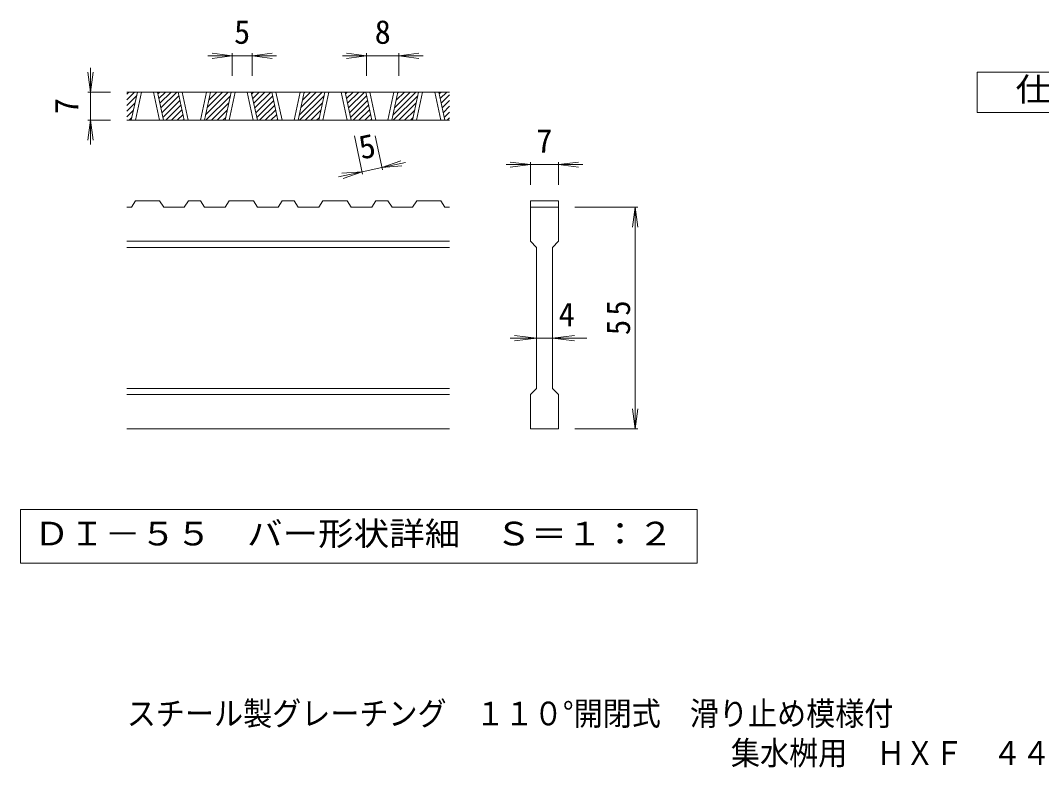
# Model space of a CAD drawing. Units: millimetres on the paper, enlarged 6 times, with parts at other scales. Extents: x -865 to 876, y -823 to 804.
# Drawn here: x -591 to 168, y -823 to -267 of the extents above; entities that cross this region are included whole.
import ezdxf
from ezdxf.enums import TextEntityAlignment as Align

# ---------------------------------------------------------------- set-up
doc = ezdxf.new("R2010")
doc.units = ezdxf.units.MM
doc.header["$LTSCALE"] = 6
for name, color, linetype, lineweight in [('D-0_通り芯', 3, 'Continuous', 9), ('D-4_寸法', 7, 'Continuous', 9), ('F-4_F-4ﾚｲﾔ', 2, 'Continuous', 9)]:
    doc.layers.add(name, color=color, linetype=linetype, lineweight=lineweight)
doc.layers.add('F-5_F-5ﾚｲﾔ', color=2, linetype='Continuous')
doc.styles.add('ＭＳ ゴシック', font='')
doc.styles.get('ＭＳ ゴシック').set_extended_font_data('MS Gothic')

msp = doc.modelspace()

# ---------------------------------------------------------------- linework, layer by layer
at = {"layer": 'D-0_通り芯'}
for p, q in [((-272.142, -320.297), (-512.142, -320.297)), ((-512.142, -321.882), (-510.557, -320.297)), ((-512.142, -326.125), (-506.314, -320.297)), ((-512.142, -330.367), (-504.788, -323.013)), ((-508.7, -341.298), (-504.206, -320.297)), ((-505.7, -341.298), (-501.206, -320.297)), ((-492.206, -320.297), (-487.712, -341.298)), ((-489.206, -320.297), (-484.712, -341.298)), ((-488.914, -321.665), (-487.547, -320.297)), ((-488.166, -325.159), (-483.304, -320.297)), ((-487.418, -328.654), (-479.062, -320.297)), ((-486.67, -332.149), (-474.819, -320.297)), ((-485.922, -335.644), (-473.287, -323.008)), ((-469.373, -341.298), (-473.867, -320.297)), ((-466.373, -341.298), (-470.867, -320.297)), ((-452.879, -320.297), (-457.373, -341.298)), ((-449.867, -320.297), (-454.361, -341.298)), ((-453.469, -337.132), (-436.635, -320.297)), ((-453.393, -341.298), (-435.108, -323.013)), ((-452.314, -331.734), (-440.878, -320.297)), ((-451.159, -326.336), (-445.12, -320.297)), ((-450.004, -320.938), (-449.363, -320.297)), ((-439.021, -341.298), (-434.527, -320.297)), ((-436.021, -341.298), (-431.527, -320.297)), ((-422.527, -320.297), (-418.033, -341.298)), ((-419.527, -320.297), (-415.033, -341.298)), ((-419.235, -321.665), (-417.868, -320.297)), ((-418.487, -325.159), (-413.625, -320.297)), ((-417.739, -328.654), (-409.382, -320.297)), ((-416.991, -332.149), (-405.14, -320.297)), ((-416.243, -335.644), (-403.608, -323.008)), ((-399.694, -341.298), (-404.188, -320.297)), ((-396.694, -341.298), (-401.188, -320.297)), ((-383.2, -320.297), (-387.694, -341.298)), ((-380.188, -320.297), (-384.682, -341.298)), ((-383.79, -337.132), (-366.956, -320.297)), ((-383.713, -341.298), (-365.429, -323.013)), ((-382.635, -331.734), (-371.199, -320.297)), ((-381.48, -326.336), (-375.441, -320.297)), ((-380.325, -320.938), (-379.684, -320.297)), ((-369.342, -341.298), (-364.848, -320.297)), ((-366.342, -341.298), (-361.848, -320.297)), ((-352.848, -320.297), (-348.354, -341.298)), ((-349.848, -320.297), (-345.354, -341.298)), ((-349.555, -321.665), (-348.188, -320.297)), ((-348.808, -325.159), (-343.946, -320.297)), ((-348.06, -328.654), (-339.703, -320.297)), ((-347.312, -332.149), (-335.46, -320.297)), ((-346.564, -335.644), (-333.928, -323.008)), ((-330.014, -341.298), (-334.508, -320.297)), ((-327.014, -341.298), (-331.508, -320.297)), ((-313.52, -320.297), (-318.014, -341.298)), ((-310.508, -320.297), (-315.002, -341.298)), ((-314.111, -337.132), (-297.277, -320.297)), ((-314.034, -341.298), (-295.75, -323.013)), ((-312.956, -331.734), (-301.519, -320.297)), ((-311.801, -326.336), (-305.762, -320.297)), ((-310.646, -320.938), (-310.005, -320.297)), ((-299.663, -341.298), (-295.169, -320.297)), ((-296.663, -341.298), (-292.169, -320.297)), ((-283.169, -320.297), (-278.675, -341.298)), ((-280.169, -320.297), (-275.675, -341.298)), ((-279.876, -321.665), (-278.509, -320.297)), ((-279.128, -325.159), (-274.267, -320.297)), ((-278.38, -328.654), (-272.142, -322.415)), ((-512.142, -334.61), (-505.943, -328.411)), ((-512.142, -338.852), (-507.098, -333.809)), ((-485.175, -339.138), (-472.539, -326.503)), ((-483.091, -341.298), (-471.791, -329.998)), ((-478.849, -341.298), (-471.043, -333.492)), ((-449.15, -341.298), (-436.264, -328.411)), ((-444.907, -341.298), (-437.419, -333.809)), ((-415.495, -339.138), (-402.86, -326.503)), ((-413.412, -341.298), (-402.112, -329.998)), ((-409.169, -341.298), (-401.364, -333.492)), ((-379.471, -341.298), (-366.584, -328.411)), ((-375.228, -341.298), (-367.739, -333.809)), ((-345.816, -339.138), (-333.18, -326.503)), ((-343.733, -341.298), (-332.433, -329.998)), ((-339.49, -341.298), (-331.685, -333.492)), ((-309.792, -341.298), (-296.905, -328.411)), ((-305.549, -341.298), (-298.06, -333.809)), ((-277.633, -332.149), (-272.142, -326.658)), ((-276.885, -335.644), (-272.142, -330.9)), ((-272.142, -341.298), (-512.142, -341.298)), ((-510.344, -341.298), (-508.253, -339.207)), ((-474.606, -341.298), (-470.295, -336.987)), ((-470.363, -341.298), (-469.547, -340.482)), ((-440.665, -341.298), (-438.574, -339.207)), ((-404.927, -341.298), (-400.616, -336.987)), ((-400.684, -341.298), (-399.868, -340.482)), ((-370.986, -341.298), (-368.894, -339.207)), ((-335.247, -341.298), (-330.937, -336.987)), ((-331.005, -341.298), (-330.189, -340.482)), ((-301.306, -341.298), (-299.215, -339.207)), ((-276.137, -339.138), (-272.142, -335.143)), ((-274.053, -341.298), (-272.142, -339.386)), ((-508.648, -405.797), (-505.648, -401.298)), ((-487.66, -401.298), (-505.648, -401.298)), ((-487.66, -401.298), (-484.66, -405.797)), ((-469.321, -405.797), (-466.321, -401.298)), ((-457.321, -401.298), (-466.321, -401.298)), ((-457.321, -401.298), (-454.309, -405.797)), ((-438.969, -405.797), (-435.969, -401.298)), ((-417.981, -401.298), (-435.969, -401.298)), ((-417.981, -401.298), (-414.981, -405.797)), ((-399.641, -405.797), (-396.642, -401.298)), ((-387.642, -401.298), (-396.642, -401.298)), ((-387.642, -401.298), (-384.629, -405.797)), ((-369.29, -405.797), (-366.29, -401.298)), ((-348.302, -401.298), (-366.29, -401.298)), ((-348.302, -401.298), (-345.302, -405.797)), ((-329.962, -405.797), (-326.962, -401.298)), ((-317.962, -401.298), (-326.962, -401.298)), ((-317.962, -401.298), (-314.95, -405.797)), ((-299.611, -405.797), (-296.611, -401.298)), ((-278.623, -401.298), (-296.611, -401.298)), ((-278.623, -401.298), (-275.623, -405.797)), ((-212.142, -401.298), (-212.142, -405.797)), ((-508.648, -405.797), (-512.142, -405.797)), ((-469.321, -405.797), (-484.66, -405.797)), ((-438.969, -405.797), (-454.309, -405.797)), ((-399.641, -405.797), (-414.981, -405.797)), ((-369.29, -405.797), (-384.629, -405.797)), ((-329.962, -405.797), (-345.302, -405.797)), ((-299.611, -405.797), (-314.95, -405.797)), ((-272.142, -405.797), (-275.623, -405.797)), ((-212.142, -405.797), (-191.142, -405.797)), ((-212.142, -431.297), (-212.142, -405.797)), ((-191.142, -405.797), (-191.142, -431.297)), ((-272.142, -431.297), (-512.142, -431.297)), ((-212.142, -431.297), (-207.642, -435.797)), ((-195.642, -435.797), (-191.142, -431.297)), ((-272.142, -435.797), (-512.142, -435.797)), ((-207.642, -540.798), (-207.642, -435.797)), ((-195.642, -435.797), (-195.642, -540.798)), ((-272.142, -540.798), (-512.142, -540.798)), ((-272.142, -545.298), (-512.142, -545.298)), ((-212.142, -545.298), (-207.642, -540.798)), ((-212.142, -570.798), (-212.142, -545.298)), ((-195.642, -540.798), (-191.142, -545.298)), ((-191.142, -545.298), (-191.142, -570.798)), ((-272.142, -570.798), (-512.142, -570.798)), ((-191.142, -570.798), (-212.142, -570.798))]:
    msp.add_line(p, q, dxfattribs=at)
msp.add_lwpolyline([(-212.142, -401.298), (-191.142, -401.298), (-191.142, -405.797)], dxfattribs=at)
at = {"layer": 'D-0_通り芯', "color": 7}
msp.add_lwpolyline([(-591.134, -630.798), (-591.134, -670.668), (-88.149, -670.668), (-88.149, -630.798)], close=True, dxfattribs=at)
at = {"layer": 'D-4_寸法'}
for p, q in [((-433.842, -293.297), (-451.842, -293.297)), ((-433.842, -293.297), (-448.714, -291.34)), ((-433.842, -293.297), (-448.714, -295.255)), ((-433.842, -291.497), (-433.842, -308.297)), ((-418.842, -293.297), (-433.842, -293.297)), ((-418.842, -293.297), (-403.97, -291.34)), ((-418.842, -291.497), (-418.842, -308.297)), ((-418.842, -293.297), (-403.97, -295.255)), ((-418.842, -293.297), (-400.842, -293.297)), ((-333.823, -293.297), (-351.823, -293.297)), ((-333.823, -293.297), (-348.695, -291.34)), ((-333.823, -293.297), (-348.695, -295.255)), ((-333.823, -291.497), (-333.823, -308.297)), ((-309.823, -293.297), (-333.823, -293.297)), ((-309.823, -293.297), (-294.952, -291.34)), ((-309.823, -291.497), (-309.823, -308.297)), ((-309.823, -293.297), (-294.952, -295.255)), ((-309.823, -293.297), (-291.823, -293.297)), ((-539.142, -320.297), (-539.142, -302.297)), ((-539.142, -320.297), (-541.099, -305.426)), ((-539.142, -320.297), (-537.184, -305.426)), ((-540.942, -320.297), (-524.142, -320.297)), ((-539.142, -320.297), (-539.142, -341.298)), ((-539.142, -341.298), (-541.099, -356.169)), ((-540.942, -341.298), (-524.142, -341.298)), ((-539.142, -341.298), (-537.184, -356.169)), ((-539.142, -341.298), (-539.142, -359.298)), ((-336.798, -381.278), (-342.869, -352.911)), ((-322.13, -378.139), (-327.529, -352.911)), ((-322.507, -376.379), (-308.374, -371.353)), ((-322.507, -376.379), (-337.175, -379.518)), ((-322.507, -376.379), (-304.906, -372.613)), ((-322.507, -376.379), (-307.555, -375.182)), ((-212.142, -374.298), (-230.142, -374.298)), ((-212.142, -374.298), (-227.013, -372.34)), ((-212.142, -374.298), (-227.013, -376.256)), ((-212.142, -372.498), (-212.142, -389.298)), ((-191.142, -374.298), (-212.142, -374.298)), ((-191.142, -374.298), (-176.27, -372.34)), ((-191.142, -372.498), (-191.142, -389.298)), ((-191.142, -374.298), (-176.27, -376.256)), ((-191.142, -374.298), (-173.142, -374.298)), ((-337.175, -379.518), (-354.776, -383.285)), ((-337.175, -379.518), (-352.127, -380.716)), ((-337.175, -379.518), (-351.308, -384.545)), ((-132.342, -405.797), (-179.142, -405.797)), ((-134.142, -405.797), (-136.1, -420.669)), ((-134.142, -405.797), (-132.184, -420.669)), ((-134.142, -570.798), (-134.142, -405.797)), ((-207.642, -503.297), (-227.142, -503.297)), ((-207.642, -503.297), (-224.013, -501.34)), ((-207.642, -503.297), (-224.013, -505.255)), ((-195.642, -503.297), (-207.642, -503.297)), ((-195.642, -503.297), (-179.27, -501.34)), ((-195.642, -503.297), (-179.27, -505.255)), ((-195.642, -503.297), (-170.142, -503.297)), ((-134.142, -570.798), (-136.1, -555.926)), ((-134.142, -570.798), (-132.184, -555.926)), ((-132.342, -570.798), (-179.142, -570.798))]:
    msp.add_line(p, q, dxfattribs=at)
at = {"layer": 'F-4_F-4ﾚｲﾔ'}
msp.add_lwpolyline([(119.959, -335.42), (119.959, -305.42), (254.959, -305.42), (254.959, -335.42)], close=True, dxfattribs=at)

# ---------------------------------------------------------------- texts
at = {"layer": 'D-0_通り芯', "color": 2, "style": 'ＭＳ ゴシック', "width": 1.1}
msp.add_text('ＤＩ－５５\u3000バー形状詳細\u3000Ｓ＝１：２', height=17.6, dxfattribs=at).set_placement((-581.142, -662.733), align=Align.BOTTOM_LEFT)
at = {"layer": 'D-4_寸法', "color": 2, "style": 'ＭＳ ゴシック'}
for s, p in [('5', (-432.342, -289.697)), ('8', (-327.823, -289.697)), ('7', (-207.642, -370.698)), ('4', (-191.142, -499.697))]:
    msp.add_text(s, height=17.6, dxfattribs=at).set_placement(p, align=Align.BOTTOM_LEFT)
for s, rotation, p in [('7', 90, (-542.742, -336.798)), ('5', 12.079, (-336.461, -375.684))]:
    msp.add_text(s, height=17.6, rotation=rotation, dxfattribs=at).set_placement(p, align=Align.BOTTOM_LEFT)
at = {"layer": 'D-4_寸法', "color": 2, "insert": (-137.742, -501.047), "char_height": 17.6, "attachment_point": 7, "rotation": 90, "style": 'ＭＳ ゴシック'}
msp.add_mtext('\\T1.27;\\W0.95;55', dxfattribs=at)
at = {"layer": 'F-4_F-4ﾚｲﾔ', "style": 'ＭＳ ゴシック', "width": 1.1}
msp.add_text('仕\u3000様', height=17.6, dxfattribs=at).set_placement((148.459, -332.421), align=Align.BOTTOM_LEFT)
at = {"layer": 'F-5_F-5ﾚｲﾔ', "style": 'ＭＳ ゴシック', "width": 0.9}
for s, p in [('スチール製グレーチング\u3000１１０°開閉式\u3000滑り止め模様付', (-512.046, -796.524)), ('集水桝用\u3000ＨＸＦ\u3000４４５５Ａ', (-63.035, -825.907))]:
    msp.add_text(s, height=17.6, dxfattribs=at).set_placement(p, align=Align.BOTTOM_LEFT)

doc.saveas('drawing.dxf')
